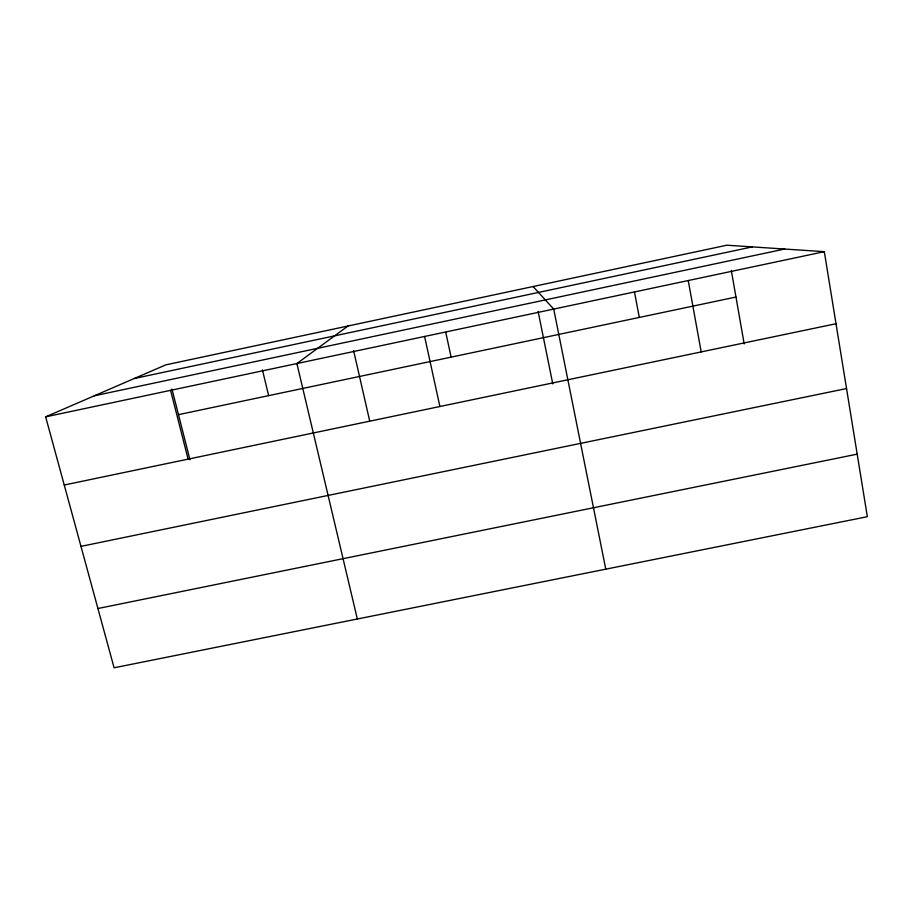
<?xml version="1.0" encoding="UTF-8"?>
<svg xmlns="http://www.w3.org/2000/svg" width="913" height="913" viewBox="0 0 913 913"><rect width="100%" height="100%" fill="white"/><g stroke="black" fill="none" stroke-linecap="round" stroke-linejoin="round"><path stroke-width="1.37" d="M347.99 326.009L296.896 363.545L357.337 619.003M45.65 416.842L165.801 364.858L726.885 245.209L824.313 251.68L867.35 516.701L114.091 667.791L45.65 416.842L824.313 251.68M134.234 378.518L752.301 246.898M94.313 395.786L784.632 249.044M178.48 414.662L735.969 297.045M64.241 485.02L836.023 323.738M80.983 546.373L846.545 388.55M97.919 608.515L857.193 454.149M533.078 286.534L553.712 309.073L605.775 569.176M171.964 389.086L189.938 459.707M170.594 390.342L188.112 459.136M262.43 369.902L268.639 395.637M353.593 350.558L369.628 420.722M424.602 336.463L439.895 406.513M445.784 332.435L451.113 357.143M538.111 311.413L552.776 383.905M634.569 292.388L639.305 317.439M688.242 280.542L701.184 351.916M731.302 270.419L744.186 343.916"/></g></svg>
